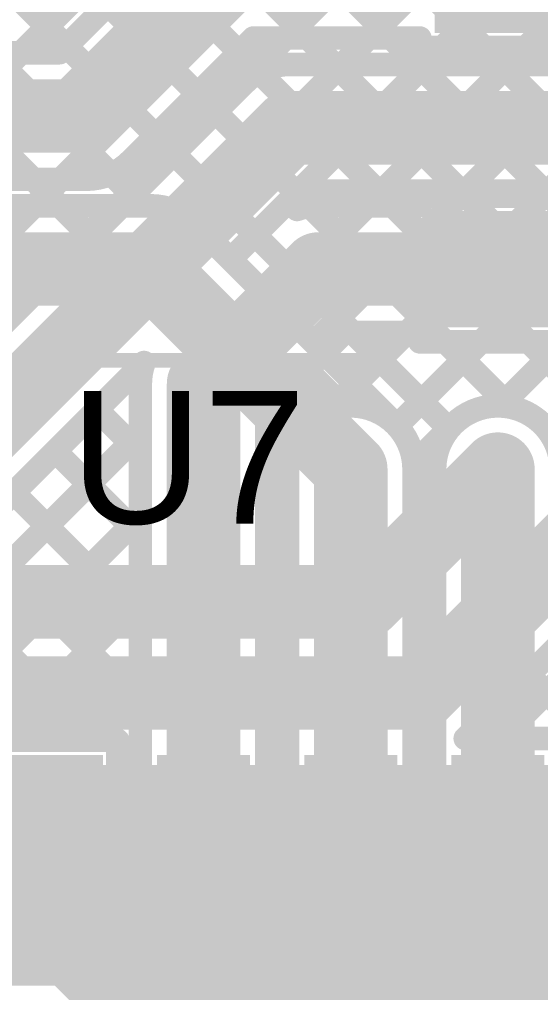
# Model space of a CAD drawing. Header units: millimetres. Extents: x -0.08 to 7.12, y -0.08 to 3.98.
# Drawn here: x 2.3774 to 2.5545, y 1.7122 to 2.0428 of the extents above; entities that cross this region are included whole.
import ezdxf

# ---------------------------------------------------------------- set-up
doc = ezdxf.new("R2010")
doc.units = ezdxf.units.MM
doc.header["$MEASUREMENT"] = 0
for name, color, linetype in [('BottomLayer', 5, 'Continuous'), ('TopLayer', 1, 'Continuous'), ('TopOverlay', 2, 'Continuous'), ('TopPaste', 8, 'Continuous'), ('TopSolder', 216, 'Continuous'), ('ViaHoleLayer', 16, 'Continuous')]:
    doc.layers.add(name, color=color, linetype=linetype)
doc.styles.add('Arial', font='', dxfattribs={"height": 0.2})
doc.styles.get('Arial').set_extended_font_data('Arial')

# ---------------------------------------------------------------- blocks, each defined once
blk = doc.blocks.new('SOP_16_150____26')
at = {"layer": 'TopLayer'}
for points in [[(-0.13484, 0.18681), (-0.09154, 0.18681), (-0.09154, 0.16319), (-0.13484, 0.16319)], [(0.09154, 0.18681), (0.13484, 0.18681), (0.13484, 0.16319), (0.09154, 0.16319)], [(-0.13484, 0.13681), (-0.09154, 0.13681), (-0.09154, 0.11319), (-0.13484, 0.11319)], [(0.09154, 0.13681), (0.13484, 0.13681), (0.13484, 0.11319), (0.09154, 0.11319)], [(-0.13484, 0.08681), (-0.09154, 0.08681), (-0.09154, 0.06319), (-0.13484, 0.06319)], [(0.09154, 0.08681), (0.13484, 0.08681), (0.13484, 0.06319), (0.09154, 0.06319)], [(-0.13484, 0.03681), (-0.09154, 0.03681), (-0.09154, 0.01319), (-0.13484, 0.01319)], [(0.09154, 0.03681), (0.13484, 0.03681), (0.13484, 0.01319), (0.09154, 0.01319)], [(-0.13484, -0.01319), (-0.09154, -0.01319), (-0.09154, -0.03681), (-0.13484, -0.03681)], [(0.09154, -0.01319), (0.13484, -0.01319), (0.13484, -0.03681), (0.09154, -0.03681)], [(-0.13484, -0.06319), (-0.09154, -0.06319), (-0.09154, -0.08681), (-0.13484, -0.08681)], [(0.09154, -0.06319), (0.13484, -0.06319), (0.13484, -0.08681), (0.09154, -0.08681)], [(-0.13484, -0.11319), (-0.09154, -0.11319), (-0.09154, -0.13681), (-0.13484, -0.13681)], [(0.09154, -0.11319), (0.13484, -0.11319), (0.13484, -0.13681), (0.09154, -0.13681)], [(-0.13484, -0.16319), (-0.09154, -0.16319), (-0.09154, -0.18681), (-0.13484, -0.18681)], [(0.09154, -0.16319), (0.13484, -0.16319), (0.13484, -0.18681), (0.09154, -0.18681)]]:
    blk.add_hatch(color=1, dxfattribs=at).paths.add_polyline_path(points)
at = {"layer": 'TopOverlay'}
blk.add_hatch(color=2, dxfattribs=at).paths.add_polyline_path([(-0.088, 0.16), (-0.077, 0.16), (-0.077, 0.186), (-0.088, 0.186)])
at = {"layer": 'TopPaste'}
for points in [[(-0.13484, 0.18681), (-0.09154, 0.18681), (-0.09154, 0.16319), (-0.13484, 0.16319)], [(0.09154, 0.18681), (0.13484, 0.18681), (0.13484, 0.16319), (0.09154, 0.16319)], [(-0.13484, 0.13681), (-0.09154, 0.13681), (-0.09154, 0.11319), (-0.13484, 0.11319)], [(0.09154, 0.13681), (0.13484, 0.13681), (0.13484, 0.11319), (0.09154, 0.11319)], [(-0.13484, 0.08681), (-0.09154, 0.08681), (-0.09154, 0.06319), (-0.13484, 0.06319)], [(0.09154, 0.08681), (0.13484, 0.08681), (0.13484, 0.06319), (0.09154, 0.06319)], [(-0.13484, 0.03681), (-0.09154, 0.03681), (-0.09154, 0.01319), (-0.13484, 0.01319)], [(0.09154, 0.03681), (0.13484, 0.03681), (0.13484, 0.01319), (0.09154, 0.01319)], [(-0.13484, -0.01319), (-0.09154, -0.01319), (-0.09154, -0.03681), (-0.13484, -0.03681)], [(0.09154, -0.01319), (0.13484, -0.01319), (0.13484, -0.03681), (0.09154, -0.03681)], [(-0.13484, -0.06319), (-0.09154, -0.06319), (-0.09154, -0.08681), (-0.13484, -0.08681)], [(0.09154, -0.06319), (0.13484, -0.06319), (0.13484, -0.08681), (0.09154, -0.08681)], [(-0.13484, -0.11319), (-0.09154, -0.11319), (-0.09154, -0.13681), (-0.13484, -0.13681)], [(0.09154, -0.11319), (0.13484, -0.11319), (0.13484, -0.13681), (0.09154, -0.13681)], [(-0.13484, -0.16319), (-0.09154, -0.16319), (-0.09154, -0.18681), (-0.13484, -0.18681)], [(0.09154, -0.16319), (0.13484, -0.16319), (0.13484, -0.18681), (0.09154, -0.18681)]]:
    blk.add_hatch(color=8, dxfattribs=at).paths.add_polyline_path(points)
at = {"layer": 'TopSolder'}
for points in [[(-0.13884, 0.19081), (-0.08754, 0.19081), (-0.08754, 0.15919), (-0.13884, 0.15919)], [(0.08754, 0.19081), (0.13884, 0.19081), (0.13884, 0.15919), (0.08754, 0.15919)], [(-0.13884, 0.14081), (-0.08754, 0.14081), (-0.08754, 0.10919), (-0.13884, 0.10919)], [(0.08754, 0.14081), (0.13884, 0.14081), (0.13884, 0.10919), (0.08754, 0.10919)], [(-0.13884, 0.09081), (-0.08754, 0.09081), (-0.08754, 0.05919), (-0.13884, 0.05919)], [(0.08754, 0.09081), (0.13884, 0.09081), (0.13884, 0.05919), (0.08754, 0.05919)], [(-0.13884, 0.04081), (-0.08754, 0.04081), (-0.08754, 0.00919), (-0.13884, 0.00919)], [(0.08754, 0.04081), (0.13884, 0.04081), (0.13884, 0.00919), (0.08754, 0.00919)], [(-0.13884, -0.00919), (-0.08754, -0.00919), (-0.08754, -0.04081), (-0.13884, -0.04081)], [(0.08754, -0.00919), (0.13884, -0.00919), (0.13884, -0.04081), (0.08754, -0.04081)], [(-0.13884, -0.05919), (-0.08754, -0.05919), (-0.08754, -0.09081), (-0.13884, -0.09081)], [(0.08754, -0.05919), (0.13884, -0.05919), (0.13884, -0.09081), (0.08754, -0.09081)], [(-0.13884, -0.10919), (-0.08754, -0.10919), (-0.08754, -0.14081), (-0.13884, -0.14081)], [(0.08754, -0.10919), (0.13884, -0.10919), (0.13884, -0.14081), (0.08754, -0.14081)], [(-0.13884, -0.15919), (-0.08754, -0.15919), (-0.08754, -0.19081), (-0.13884, -0.19081)], [(0.08754, -0.15919), (0.13884, -0.15919), (0.13884, -0.19081), (0.08754, -0.19081)]]:
    blk.add_hatch(color=216, dxfattribs=at).paths.add_polyline_path(points)
at = {"layer": 'TopOverlay', "const_width": 0.005}
for points in [[(-0.075, 0.192), (-0.075, 0.198)], [(0.075, 0.198), (-0.075, 0.198)], [(0.075, 0.192), (0.075, 0.198)], [(-0.146, 0.171), (-0.146, 0.181)], [(-0.141, 0.176), (-0.146, 0.181)], [(-0.146, 0.171), (-0.141, 0.176)], [(-0.075, -0.198), (-0.075, -0.192)], [(0.075, -0.198), (0.075, -0.192)], [(0.075, -0.198), (-0.075, -0.198)]]:
    blk.add_lwpolyline(points, dxfattribs=at)
at = {"layer": 'TopOverlay', "const_width": 0.0025}
for points in [[(-0.07625, 0.198, 1), (-0.07375, 0.198, 1)], [(-0.07625, 0.198, 1), (-0.07375, 0.198, 1)], [(0.07375, 0.198, 1), (0.07625, 0.198, 1)], [(0.07375, 0.198, 1), (0.07625, 0.198, 1)], [(-0.07625, 0.192, 1), (-0.07375, 0.192, 1)], [(0.07375, 0.192, 1), (0.07625, 0.192, 1)], [(-0.14725, 0.181, 1), (-0.14475, 0.181, 1)], [(-0.14725, 0.181, 1), (-0.14475, 0.181, 1)], [(-0.14225, 0.176, 1), (-0.13975, 0.176, 1)], [(-0.14225, 0.176, 1), (-0.13975, 0.176, 1)], [(-0.14725, 0.171, 1), (-0.14475, 0.171, 1)], [(-0.14725, 0.171, 1), (-0.14475, 0.171, 1)], [(-0.07625, -0.192, 1), (-0.07375, -0.192, 1)], [(0.07375, -0.192, 1), (0.07625, -0.192, 1)], [(-0.07625, -0.198, 1), (-0.07375, -0.198, 1)], [(-0.07625, -0.198, 1), (-0.07375, -0.198, 1)], [(0.07375, -0.198, 1), (0.07625, -0.198, 1)], [(0.07375, -0.198, 1), (0.07625, -0.198, 1)]]:
    blk.add_lwpolyline(points, format="xyb", close=True, dxfattribs=at)
blk = doc.blocks.new('SOP_4_2_54_33')
at = {"layer": 'TopLayer'}
for points in [[(-0.15157, 0.06575), (-0.09449, 0.06575), (-0.09449, 0.03425), (-0.15157, 0.03425)], [(0.09449, 0.06575), (0.15157, 0.06575), (0.15157, 0.03425), (0.09449, 0.03425)], [(-0.15157, -0.03425), (-0.09449, -0.03425), (-0.09449, -0.06575), (-0.15157, -0.06575)], [(0.09449, -0.03425), (0.15157, -0.03425), (0.15157, -0.06575), (0.09449, -0.06575)]]:
    blk.add_hatch(color=1, dxfattribs=at).paths.add_polyline_path(points)
at = {"layer": 'TopPaste'}
for points in [[(-0.15157, 0.06575), (-0.09449, 0.06575), (-0.09449, 0.03425), (-0.15157, 0.03425)], [(0.09449, 0.06575), (0.15157, 0.06575), (0.15157, 0.03425), (0.09449, 0.03425)], [(-0.15157, -0.03425), (-0.09449, -0.03425), (-0.09449, -0.06575), (-0.15157, -0.06575)], [(0.09449, -0.03425), (0.15157, -0.03425), (0.15157, -0.06575), (0.09449, -0.06575)]]:
    blk.add_hatch(color=8, dxfattribs=at).paths.add_polyline_path(points)
at = {"layer": 'TopSolder'}
for points in [[(-0.15557, 0.06975), (-0.09049, 0.06975), (-0.09049, 0.03025), (-0.15557, 0.03025)], [(0.09049, 0.06975), (0.15557, 0.06975), (0.15557, 0.03025), (0.09049, 0.03025)], [(-0.15557, -0.03025), (-0.09049, -0.03025), (-0.09049, -0.06975), (-0.15557, -0.06975)], [(0.09049, -0.03025), (0.15557, -0.03025), (0.15557, -0.06975), (0.09049, -0.06975)]]:
    blk.add_hatch(color=216, dxfattribs=at).paths.add_polyline_path(points)
at = {"layer": 'TopOverlay', "const_width": 0.005}
for points in [[(-0.052, 0.081), (0.066, 0.081)], [(-0.163, 0.048), (-0.163, 0.058)], [(-0.163, 0.058), (-0.158, 0.053)], [(-0.163, 0.048), (-0.158, 0.053)], [(-0.052, -0.081), (0.066, -0.081)]]:
    blk.add_lwpolyline(points, dxfattribs=at)
at = {"layer": 'TopOverlay', "const_width": 0.0025}
for points in [[(-0.05325, 0.081, 1), (-0.05075, 0.081, 1)], [(0.06475, 0.081, 1), (0.06725, 0.081, 1)], [(-0.16425, 0.058, 1), (-0.16175, 0.058, 1)], [(-0.16425, 0.058, 1), (-0.16175, 0.058, 1)], [(-0.15925, 0.053, 1), (-0.15675, 0.053, 1)], [(-0.15925, 0.053, 1), (-0.15675, 0.053, 1)], [(-0.16425, 0.048, 1), (-0.16175, 0.048, 1)], [(-0.16425, 0.048, 1), (-0.16175, 0.048, 1)], [(-0.05325, -0.081, 1), (-0.05075, -0.081, 1)], [(0.06475, -0.081, 1), (0.06725, -0.081, 1)]]:
    blk.add_lwpolyline(points, format="xyb", close=True, dxfattribs=at)

msp = doc.modelspace()

# ---------------------------------------------------------------- hatches: boundary and pattern name
at = {"layer": 'BottomLayer'}
h = msp.add_hatch(color=5, dxfattribs=at)
edge = h.paths.add_edge_path()
edge.add_arc((2.49, 1.89), 0.01181, 0, 360)
h = msp.add_hatch(color=5, dxfattribs=at)
edge = h.paths.add_edge_path()
edge.add_arc((2.54, 1.89), 0.01181, 0, 360)
at = {"layer": 'TopLayer'}
h = msp.add_hatch(color=1, dxfattribs=at)
edge = h.paths.add_edge_path()
edge.add_arc((2.49, 1.89), 0.01181, 0, 360)
h = msp.add_hatch(color=1, dxfattribs=at)
edge = h.paths.add_edge_path()
edge.add_arc((2.54, 1.89), 0.01181, 0, 360)
at = {"layer": 'ViaHoleLayer'}
h = msp.add_hatch(color=16, dxfattribs=at)
edge = h.paths.add_edge_path()
edge.add_arc((2.49, 1.89), 0.00591, 0, 360)
h = msp.add_hatch(color=16, dxfattribs=at)
edge = h.paths.add_edge_path()
edge.add_arc((2.54, 1.89), 0.00591, 0, 360)

# ---------------------------------------------------------------- linework, layer by layer
at = {"layer": 'BottomLayer'}
for points, const_width in [([(2.32594, 1.9795), (2.71476, 2.36832)], 0.008), ([(2.35422, 1.9795), (2.74304, 2.36832)], 0.008), ([(2.38251, 1.9795), (2.77133, 2.36832)], 0.008), ([(2.41079, 1.9795), (2.79961, 2.36832)], 0.008), ([(2.43483, 1.97525), (2.82789, 2.36832)], 0.008), ([(2.44913, 1.96127), (2.85618, 2.36832)], 0.008), ([(2.46327, 1.94713), (2.88446, 2.36832)], 0.008), ([(2.47742, 1.93299), (2.91275, 2.36832)], 0.008), ([(2.49156, 1.91885), (2.94103, 2.36832)], 0.008), ([(2.50569, 1.9047), (2.96932, 2.36832)], 0.008), ([(2.54077, 1.91149), (2.9976, 2.36832)], 0.008), ([(2.54092, 1.7985), (3.11074, 2.36832)], 0.008), ([(2.42911, 2.16771), (3.16182, 1.435)], 0.008), ([(2.20724, 2.16331), (2.39105, 1.9795)], 0.008), ([(2.23552, 2.16331), (2.41933, 1.9795)], 0.008), ([(2.26381, 2.16331), (2.52336, 1.90376)], 0.008), ([(2.29209, 2.16331), (2.54434, 1.91106)], 0.008), ([(2.32037, 2.16331), (2.57675, 1.90693)], 0.008), ([(2.34866, 2.16331), (3.07697, 1.435)], 0.008), ([(2.37694, 2.16331), (3.10525, 1.435)], 0.008), ([(2.40523, 2.16331), (3.13354, 1.435)], 0.008), ([(1.97878, 1.9795), (2.422, 1.9795)], 0.008), ([(2.4372, 1.9732), (2.5052, 1.9052)], 0.008), ([(1.97878, 1.958), (2.422, 1.958)], 0.025), ([(2.422, 1.958), (2.49, 1.89)], 0.025), ([(2.51142, 1.89183), (2.5248, 1.9052)], 0.008), ([(2.49494, 1.84494), (2.54, 1.89)], 0.025), ([(2.51394, 1.81394), (2.59, 1.89)], 0.025), ([(2.52914, 1.79873), (2.6052, 1.8748)], 0.008), ([(1.55406, 1.84494), (2.49494, 1.84494)], 0.025), ([(1.50906, 1.81394), (2.51394, 1.81394)], 0.025), ([(2.55048, 1.82007), (2.57205, 1.7985)], 0.008), ([(2.53633, 1.80593), (2.54376, 1.7985)], 0.008), ([(2.5289, 1.7985), (2.6293, 1.7985)], 0.008), ([(1.905, 1.752), (2.6293, 1.752)], 0.075)]:
    msp.add_lwpolyline(points, dxfattribs=dict(at, const_width=const_width))
for points, const_width in [([(2.38051, 1.9795, 1), (2.38451, 1.9795, 1)], 0.004), ([(2.38905, 1.9795, 1), (2.39305, 1.9795, 1)], 0.004), ([(2.40879, 1.9795, 1), (2.41279, 1.9795, 1)], 0.004), ([(2.41733, 1.9795, 1), (2.42133, 1.9795, 1)], 0.004), ([(2.42, 1.9795, 1), (2.424, 1.9795, 1)], 0.004), ([(2.42, 1.9795, 1), (2.424, 1.9795, 1)], 0.004), ([(2.42, 1.9795, 1), (2.424, 1.9795, 1)], 0.004), ([(2.43283, 1.97525, 1), (2.43683, 1.97525, 1)], 0.004), ([(2.4352, 1.9732, 1), (2.4392, 1.9732, 1)], 0.004), ([(2.4352, 1.9732, 1), (2.4392, 1.9732, 1)], 0.004), ([(2.4352, 1.9732, 1), (2.4392, 1.9732, 1)], 0.004), ([(2.41575, 1.958, 1), (2.42825, 1.958, 1)], 0.0125), ([(2.41575, 1.958, 1), (2.42825, 1.958, 1)], 0.0125), ([(2.44713, 1.96127, 1), (2.45113, 1.96127, 1)], 0.004), ([(2.46127, 1.94713, 1), (2.46527, 1.94713, 1)], 0.004), ([(2.47542, 1.93299, 1), (2.47942, 1.93299, 1)], 0.004), ([(2.48956, 1.91885, 1), (2.49356, 1.91885, 1)], 0.004), ([(2.53877, 1.91149, 1), (2.54277, 1.91149, 1)], 0.004), ([(2.54234, 1.91106, 1), (2.54634, 1.91106, 1)], 0.004), ([(2.5032, 1.9052, 1), (2.5072, 1.9052, 1)], 0.004), ([(2.5032, 1.9052, 1), (2.5072, 1.9052, 1)], 0.004), ([(2.50369, 1.9047, 1), (2.50769, 1.9047, 1)], 0.004), ([(2.5228, 1.9052, 1), (2.5268, 1.9052, 1)], 0.004), ([(2.5228, 1.9052, 1), (2.5268, 1.9052, 1)], 0.004), ([(2.52136, 1.90376, 1), (2.52536, 1.90376, 1)], 0.004), ([(2.48375, 1.89, 1), (2.49625, 1.89, 1)], 0.0125), ([(2.53375, 1.89, 1), (2.54625, 1.89, 1)], 0.0125), ([(2.50942, 1.89183, 1), (2.51342, 1.89183, 1)], 0.004), ([(2.50942, 1.89183, 1), (2.51342, 1.89183, 1)], 0.004), ([(2.48869, 1.84494, 1), (2.50119, 1.84494, 1)], 0.0125), ([(2.48869, 1.84494, 1), (2.50119, 1.84494, 1)], 0.0125), ([(2.50769, 1.81394, 1), (2.52019, 1.81394, 1)], 0.0125), ([(2.50769, 1.81394, 1), (2.52019, 1.81394, 1)], 0.0125), ([(2.54848, 1.82007, 1), (2.55248, 1.82007, 1)], 0.004), ([(2.53433, 1.80593, 1), (2.53833, 1.80593, 1)], 0.004), ([(2.5269, 1.7985, 1), (2.5309, 1.7985, 1)], 0.004), ([(2.52714, 1.79873, 1), (2.53114, 1.79873, 1)], 0.004), ([(2.53892, 1.7985, 1), (2.54292, 1.7985, 1)], 0.004), ([(2.54176, 1.7985, 1), (2.54576, 1.7985, 1)], 0.004)]:
    msp.add_lwpolyline(points, format="xyb", close=True, dxfattribs=dict(at, const_width=const_width))
at = {"layer": 'BottomLayer', "const_width": 0.008}
for points in [[(2.422, 1.9795, -0.198912), (2.4372, 1.9732)], [(2.422, 1.9795, -0.198912), (2.4372, 1.9732)], [(2.5248, 1.9052, -0.637827), (2.56142, 1.89183)], [(2.5052, 1.9052, -0.176882), (2.51142, 1.89183)]]:
    msp.add_lwpolyline(points, format="xyb", dxfattribs=at)
at = {"layer": 'TopLayer'}
for points, const_width in [([(2.37794, 2.0315), (2.82644, 2.48)], 0.008), ([(2.39109, 2.0315), (2.4328, 2.0732)], 0.008), ([(2.4, 2.01), (2.448, 2.058)], 0.025), ([(2.37644, 2.05068), (2.39336, 2.03376)], 0.008), ([(2.33679, 1.9055), (2.46779, 2.0365)], 0.008), ([(2.4152, 1.9948), (2.45691, 2.0365)], 0.008), ([(2.45691, 2.0365), (2.51348, 2.0365)], 0.008), ([(2.47547, 2.0365), (2.48447, 2.0275)], 0.008), ([(2.48708, 2.0275), (2.49608, 2.0365)], 0.008), ([(2.50375, 2.0365), (2.51275, 2.0275)], 0.008), ([(2.51348, 2.03325), (2.51348, 2.0365)], 0.008), ([(2.51348, 2.03325), (2.58856, 2.03325)], 0.008), ([(2.51536, 2.0275), (2.52111, 2.03325)], 0.008), ([(2.53529, 2.03325), (2.54104, 2.0275)], 0.008), ([(2.54364, 2.0275), (2.5494, 2.03325)], 0.008), ([(2.13747, 2.0315), (2.39109, 2.0315)], 0.008), ([(2.45205, 2.03164), (2.45881, 2.02487)], 0.008), ([(2.46911, 2.0275), (2.66811, 2.0275)], 0.008), ([(2.33821, 1.9055), (2.45391, 2.0212)], 0.008), ([(2.12857, 2.01), (2.4, 2.01)], 0.025), ([(2.4379, 2.0175), (2.44405, 2.01135)], 0.008), ([(2.34711, 1.884), (2.46911, 2.006)], 0.025), ([(2.46911, 2.006), (2.66811, 2.006)], 0.025), ([(2.42376, 2.00336), (2.42991, 1.99721)], 0.008), ([(2.40856, 1.99028), (2.41577, 1.98306)], 0.008), ([(2.12857, 1.9885), (2.4, 1.9885)], 0.008), ([(2.3425, 1.93949), (2.39151, 1.9885)], 0.008), ([(2.35376, 1.9885), (2.38748, 1.95478)], 0.008), ([(2.38205, 1.9885), (2.40163, 1.96892)], 0.008), ([(2.47176, 1.97824), (2.47802, 1.9845)], 0.008), ([(2.47802, 1.9845), (2.65921, 1.9845)], 0.008), ([(2.49564, 1.9795), (2.50064, 1.9845)], 0.008), ([(2.49918, 1.9845), (2.50418, 1.9795)], 0.008), ([(2.51348, 1.98275), (2.58856, 1.98275)], 0.008), ([(2.51348, 1.9795), (2.51348, 1.98275)], 0.008), ([(2.479, 1.9795), (2.51348, 1.9795)], 0.008), ([(2.44, 1.919), (2.479, 1.958)], 0.025), ([(2.479, 1.958), (2.55102, 1.958)], 0.025), ([(2.4615, 1.91009), (2.48791, 1.9365)], 0.008), ([(2.48306, 1.91035), (2.50921, 1.9365)], 0.008), ([(2.48791, 1.9365), (2.51348, 1.9365)], 0.008), ([(2.49062, 1.9365), (2.52342, 1.90369)], 0.008), ([(2.51348, 1.93325), (2.51348, 1.9365)], 0.008), ([(2.50569, 1.9047), (2.53425, 1.93325)], 0.008), ([(2.51348, 1.93325), (2.58856, 1.93325)], 0.008), ([(2.52215, 1.93325), (2.54434, 1.91106)], 0.008), ([(2.54077, 1.91149), (2.56253, 1.93325)], 0.008), ([(2.55043, 1.93325), (2.57675, 1.90693)], 0.008), ([(2.44, 1.76719), (2.44, 1.919)], 0.025), ([(2.36231, 1.8688), (2.41976, 1.92624)], 0.008), ([(2.47512, 1.92371), (2.48748, 1.91135)], 0.008), ([(2.4185, 1.76719), (2.4185, 1.919)], 0.008), ([(2.40375, 1.91023), (2.4185, 1.89548)], 0.008), ([(2.4615, 1.76719), (2.4615, 1.91009)], 0.008), ([(2.4615, 1.90905), (2.47082, 1.89972)], 0.008), ([(2.31081, 1.79467), (2.4185, 1.90236)], 0.008), ([(2.49, 1.76719), (2.49, 1.89)], 0.025), ([(2.54, 1.76719), (2.54, 1.89)], 0.025), ([(2.38961, 1.89609), (2.4185, 1.86719)], 0.008), ([(2.4615, 1.88879), (2.46965, 1.89694)], 0.008), ([(2.4685, 1.76719), (2.4685, 1.89)], 0.008), ([(2.5115, 1.76719), (2.5115, 1.89)], 0.008), ([(2.5115, 1.88222), (2.5185, 1.88922)], 0.008), ([(2.5185, 1.76719), (2.5185, 1.89)], 0.008), ([(2.5115, 1.88733), (2.5185, 1.88033)], 0.008), ([(2.37546, 1.88195), (2.4185, 1.83891)], 0.008), ([(2.4615, 1.88076), (2.4685, 1.87376)], 0.008), ([(2.34227, 1.79784), (2.4185, 1.87407)], 0.008), ([(2.36129, 1.86784), (2.4185, 1.81063)], 0.008), ([(2.4615, 1.8605), (2.4685, 1.8675)], 0.008), ([(2.31006, 1.8625), (2.37471, 1.79784)], 0.008), ([(2.33834, 1.8625), (2.403, 1.79784)], 0.008), ([(2.5115, 1.85393), (2.5185, 1.86093)], 0.008), ([(2.5115, 1.85905), (2.5185, 1.85205)], 0.008), ([(2.4615, 1.85248), (2.4685, 1.84548)], 0.008), ([(2.37056, 1.79784), (2.4185, 1.84579)], 0.008), ([(2.4615, 1.83222), (2.4685, 1.83922)], 0.008), ([(2.5115, 1.82565), (2.5185, 1.83265)], 0.008), ([(2.5115, 1.83076), (2.5185, 1.82376)], 0.008), ([(2.4615, 1.82419), (2.4685, 1.81719)], 0.008), ([(2.39884, 1.79784), (2.4185, 1.8175)], 0.008), ([(2.4615, 1.80393), (2.4685, 1.81093)], 0.008), ([(2.5115, 1.79737), (2.5185, 1.80437)], 0.008), ([(2.5115, 1.80248), (2.5185, 1.79548)], 0.008), ([(2.36919, 1.79784), (2.41081, 1.79784)], 0.008), ([(2.41081, 1.77259), (2.41081, 1.79784)], 0.008), ([(2.4615, 1.79591), (2.4685, 1.78891)], 0.008), ([(2.41081, 1.79003), (2.4185, 1.78234)], 0.008), ([(2.41081, 1.78153), (2.4185, 1.78922)], 0.008), ([(2.4615, 1.77565), (2.4685, 1.78265)], 0.008), ([(2.39, 1.73164), (2.39, 1.76719)], 0.025), ([(2.5115, 1.76908), (2.5185, 1.77608)], 0.008), ([(2.5115, 1.77419), (2.5185, 1.76719)], 0.008), ([(2.4115, 1.74055), (2.4115, 1.76719)], 0.008), ([(2.4615, 1.76763), (2.46919, 1.75994)], 0.008), ([(2.41919, 1.7385), (2.41919, 1.76179)], 0.008), ([(2.46081, 1.7385), (2.46081, 1.76179)], 0.008), ([(2.46919, 1.7385), (2.46919, 1.76179)], 0.008), ([(2.51081, 1.7385), (2.51081, 1.76179)], 0.008), ([(2.51919, 1.7385), (2.51919, 1.76179)], 0.008), ([(2.4115, 1.75393), (2.41919, 1.76162)], 0.008), ([(2.4115, 1.76106), (2.41919, 1.75337)], 0.008), ([(2.46081, 1.74668), (2.46919, 1.75505)], 0.008), ([(2.51081, 1.74011), (2.51919, 1.74849)], 0.008), ([(2.51081, 1.7466), (2.51891, 1.7385)], 0.008), ([(2.39, 1.73164), (2.40464, 1.717)], 0.025), ([(2.41355, 1.7385), (2.41919, 1.7385)], 0.008), ([(2.46081, 1.7385), (2.46919, 1.7385)], 0.008), ([(2.51081, 1.7385), (2.51919, 1.7385)], 0.008), ([(2.34, 1.725), (2.379, 1.686)], 0.025), ([(2.40464, 1.717), (2.877, 1.717)], 0.025)]:
    msp.add_lwpolyline(points, dxfattribs=dict(at, const_width=const_width))
for points, const_width in [([(2.45491, 2.0365, 1), (2.45891, 2.0365, 1)], 0.004), ([(2.45491, 2.0365, 1), (2.45891, 2.0365, 1)], 0.004), ([(2.46579, 2.0365, 1), (2.46979, 2.0365, 1)], 0.004), ([(2.47347, 2.0365, 1), (2.47747, 2.0365, 1)], 0.004), ([(2.49408, 2.0365, 1), (2.49808, 2.0365, 1)], 0.004), ([(2.50175, 2.0365, 1), (2.50575, 2.0365, 1)], 0.004), ([(2.51148, 2.0365, 1), (2.51548, 2.0365, 1)], 0.004), ([(2.51148, 2.0365, 1), (2.51548, 2.0365, 1)], 0.004), ([(2.39136, 2.03376, 1), (2.39536, 2.03376, 1)], 0.004), ([(2.51148, 2.03325, 1), (2.51548, 2.03325, 1)], 0.004), ([(2.51148, 2.03325, 1), (2.51548, 2.03325, 1)], 0.004), ([(2.51911, 2.03325, 1), (2.52311, 2.03325, 1)], 0.004), ([(2.53329, 2.03325, 1), (2.53729, 2.03325, 1)], 0.004), ([(2.5474, 2.03325, 1), (2.5514, 2.03325, 1)], 0.004), ([(2.37594, 2.0315, 1), (2.37994, 2.0315, 1)], 0.004), ([(2.38909, 2.0315, 1), (2.39309, 2.0315, 1)], 0.004), ([(2.38909, 2.0315, 1), (2.39309, 2.0315, 1)], 0.004), ([(2.45005, 2.03164, 1), (2.45405, 2.03164, 1)], 0.004), ([(2.46711, 2.0275, 1), (2.47111, 2.0275, 1)], 0.004), ([(2.46711, 2.0275, 1), (2.47111, 2.0275, 1)], 0.004), ([(2.46711, 2.0275, 1), (2.47111, 2.0275, 1)], 0.004), ([(2.48247, 2.0275, 1), (2.48647, 2.0275, 1)], 0.004), ([(2.48508, 2.0275, 1), (2.48908, 2.0275, 1)], 0.004), ([(2.51075, 2.0275, 1), (2.51475, 2.0275, 1)], 0.004), ([(2.51336, 2.0275, 1), (2.51736, 2.0275, 1)], 0.004), ([(2.53904, 2.0275, 1), (2.54304, 2.0275, 1)], 0.004), ([(2.54164, 2.0275, 1), (2.54564, 2.0275, 1)], 0.004), ([(2.45681, 2.02487, 1), (2.46081, 2.02487, 1)], 0.004), ([(2.45191, 2.0212, 1), (2.45591, 2.0212, 1)], 0.004), ([(2.45191, 2.0212, 1), (2.45591, 2.0212, 1)], 0.004), ([(2.45191, 2.0212, 1), (2.45591, 2.0212, 1)], 0.004), ([(2.39375, 2.01, 1), (2.40625, 2.01, 1)], 0.0125), ([(2.39375, 2.01, 1), (2.40625, 2.01, 1)], 0.0125), ([(2.4359, 2.0175, 1), (2.4399, 2.0175, 1)], 0.004), ([(2.46286, 2.006, 1), (2.47536, 2.006, 1)], 0.0125), ([(2.46286, 2.006, 1), (2.47536, 2.006, 1)], 0.0125), ([(2.44205, 2.01135, 1), (2.44605, 2.01135, 1)], 0.004), ([(2.42176, 2.00336, 1), (2.42576, 2.00336, 1)], 0.004), ([(2.42791, 1.99721, 1), (2.43191, 1.99721, 1)], 0.004), ([(2.4132, 1.9948, 1), (2.4172, 1.9948, 1)], 0.004), ([(2.4132, 1.9948, 1), (2.4172, 1.9948, 1)], 0.004), ([(2.4132, 1.9948, 1), (2.4172, 1.9948, 1)], 0.004), ([(2.40656, 1.99028, 1), (2.41056, 1.99028, 1)], 0.004), ([(2.38005, 1.9885, 1), (2.38405, 1.9885, 1)], 0.004), ([(2.38951, 1.9885, 1), (2.39351, 1.9885, 1)], 0.004), ([(2.398, 1.9885, 1), (2.402, 1.9885, 1)], 0.004), ([(2.398, 1.9885, 1), (2.402, 1.9885, 1)], 0.004), ([(2.398, 1.9885, 1), (2.402, 1.9885, 1)], 0.004), ([(2.47602, 1.9845, 1), (2.48002, 1.9845, 1)], 0.004), ([(2.47602, 1.9845, 1), (2.48002, 1.9845, 1)], 0.004), ([(2.49718, 1.9845, 1), (2.50118, 1.9845, 1)], 0.004), ([(2.49864, 1.9845, 1), (2.50264, 1.9845, 1)], 0.004), ([(2.41377, 1.98306, 1), (2.41777, 1.98306, 1)], 0.004), ([(2.51148, 1.98275, 1), (2.51548, 1.98275, 1)], 0.004), ([(2.51148, 1.98275, 1), (2.51548, 1.98275, 1)], 0.004), ([(2.46976, 1.97824, 1), (2.47376, 1.97824, 1)], 0.004), ([(2.46976, 1.97824, 1), (2.47376, 1.97824, 1)], 0.004), ([(2.46976, 1.97824, 1), (2.47376, 1.97824, 1)], 0.004), ([(2.477, 1.9795, 1), (2.481, 1.9795, 1)], 0.004), ([(2.477, 1.9795, 1), (2.481, 1.9795, 1)], 0.004), ([(2.477, 1.9795, 1), (2.481, 1.9795, 1)], 0.004), ([(2.49364, 1.9795, 1), (2.49764, 1.9795, 1)], 0.004), ([(2.50218, 1.9795, 1), (2.50618, 1.9795, 1)], 0.004), ([(2.51148, 1.9795, 1), (2.51548, 1.9795, 1)], 0.004), ([(2.51148, 1.9795, 1), (2.51548, 1.9795, 1)], 0.004), ([(2.39963, 1.96892, 1), (2.40363, 1.96892, 1)], 0.004), ([(2.47275, 1.958, 1), (2.48525, 1.958, 1)], 0.0125), ([(2.47275, 1.958, 1), (2.48525, 1.958, 1)], 0.0125), ([(2.54477, 1.958, 1), (2.55727, 1.958, 1)], 0.0125), ([(2.38548, 1.95478, 1), (2.38948, 1.95478, 1)], 0.004), ([(2.48591, 1.9365, 1), (2.48991, 1.9365, 1)], 0.004), ([(2.48591, 1.9365, 1), (2.48991, 1.9365, 1)], 0.004), ([(2.48862, 1.9365, 1), (2.49262, 1.9365, 1)], 0.004), ([(2.50721, 1.9365, 1), (2.51121, 1.9365, 1)], 0.004), ([(2.51148, 1.9365, 1), (2.51548, 1.9365, 1)], 0.004), ([(2.51148, 1.9365, 1), (2.51548, 1.9365, 1)], 0.004), ([(2.51148, 1.93325, 1), (2.51548, 1.93325, 1)], 0.004), ([(2.51148, 1.93325, 1), (2.51548, 1.93325, 1)], 0.004), ([(2.52015, 1.93325, 1), (2.52415, 1.93325, 1)], 0.004), ([(2.53225, 1.93325, 1), (2.53625, 1.93325, 1)], 0.004), ([(2.54843, 1.93325, 1), (2.55243, 1.93325, 1)], 0.004), ([(2.43375, 1.919, 1), (2.44625, 1.919, 1)], 0.0125), ([(2.43375, 1.919, 1), (2.44625, 1.919, 1)], 0.0125), ([(2.41776, 1.92624, 1), (2.42176, 1.92624, 1)], 0.004), ([(2.41776, 1.92624, 1), (2.42176, 1.92624, 1)], 0.004), ([(2.41776, 1.92624, 1), (2.42176, 1.92624, 1)], 0.004), ([(2.47312, 1.92371, 1), (2.47712, 1.92371, 1)], 0.004), ([(2.4165, 1.919, 1), (2.4205, 1.919, 1)], 0.004), ([(2.4165, 1.919, 1), (2.4205, 1.919, 1)], 0.004), ([(2.4165, 1.919, 1), (2.4205, 1.919, 1)], 0.004), ([(2.48548, 1.91135, 1), (2.48948, 1.91135, 1)], 0.004), ([(2.53877, 1.91149, 1), (2.54277, 1.91149, 1)], 0.004), ([(2.54234, 1.91106, 1), (2.54634, 1.91106, 1)], 0.004), ([(2.40175, 1.91023, 1), (2.40575, 1.91023, 1)], 0.004), ([(2.4595, 1.91009, 1), (2.4635, 1.91009, 1)], 0.004), ([(2.4595, 1.91009, 1), (2.4635, 1.91009, 1)], 0.004), ([(2.4595, 1.90905, 1), (2.4635, 1.90905, 1)], 0.004), ([(2.48106, 1.91035, 1), (2.48506, 1.91035, 1)], 0.004), ([(2.50369, 1.9047, 1), (2.50769, 1.9047, 1)], 0.004), ([(2.4165, 1.90236, 1), (2.4205, 1.90236, 1)], 0.004), ([(2.52142, 1.90369, 1), (2.52542, 1.90369, 1)], 0.004), ([(2.46882, 1.89972, 1), (2.47282, 1.89972, 1)], 0.004), ([(2.48375, 1.89, 1), (2.49625, 1.89, 1)], 0.0125), ([(2.53375, 1.89, 1), (2.54625, 1.89, 1)], 0.0125), ([(2.38761, 1.89609, 1), (2.39161, 1.89609, 1)], 0.004), ([(2.4165, 1.89548, 1), (2.4205, 1.89548, 1)], 0.004), ([(2.46765, 1.89694, 1), (2.47165, 1.89694, 1)], 0.004), ([(2.4595, 1.88879, 1), (2.4635, 1.88879, 1)], 0.004), ([(2.4665, 1.89, 1), (2.4705, 1.89, 1)], 0.004), ([(2.4665, 1.89, 1), (2.4705, 1.89, 1)], 0.004), ([(2.5095, 1.89, 1), (2.5135, 1.89, 1)], 0.004), ([(2.5095, 1.89, 1), (2.5135, 1.89, 1)], 0.004), ([(2.5165, 1.89, 1), (2.5205, 1.89, 1)], 0.004), ([(2.5165, 1.89, 1), (2.5205, 1.89, 1)], 0.004), ([(2.5165, 1.88922, 1), (2.5205, 1.88922, 1)], 0.004), ([(2.5095, 1.88733, 1), (2.5135, 1.88733, 1)], 0.004), ([(2.37346, 1.88195, 1), (2.37746, 1.88195, 1)], 0.004), ([(2.4595, 1.88076, 1), (2.4635, 1.88076, 1)], 0.004), ([(2.5095, 1.88222, 1), (2.5135, 1.88222, 1)], 0.004), ([(2.5165, 1.88033, 1), (2.5205, 1.88033, 1)], 0.004), ([(2.4165, 1.87407, 1), (2.4205, 1.87407, 1)], 0.004), ([(2.4665, 1.87376, 1), (2.4705, 1.87376, 1)], 0.004), ([(2.4165, 1.86719, 1), (2.4205, 1.86719, 1)], 0.004), ([(2.4665, 1.8675, 1), (2.4705, 1.8675, 1)], 0.004), ([(2.5165, 1.86093, 1), (2.5205, 1.86093, 1)], 0.004), ([(2.4595, 1.8605, 1), (2.4635, 1.8605, 1)], 0.004), ([(2.5095, 1.85905, 1), (2.5135, 1.85905, 1)], 0.004), ([(2.4595, 1.85248, 1), (2.4635, 1.85248, 1)], 0.004), ([(2.5095, 1.85393, 1), (2.5135, 1.85393, 1)], 0.004), ([(2.5165, 1.85205, 1), (2.5205, 1.85205, 1)], 0.004), ([(2.4165, 1.84579, 1), (2.4205, 1.84579, 1)], 0.004), ([(2.4665, 1.84548, 1), (2.4705, 1.84548, 1)], 0.004), ([(2.4165, 1.83891, 1), (2.4205, 1.83891, 1)], 0.004), ([(2.4665, 1.83922, 1), (2.4705, 1.83922, 1)], 0.004), ([(2.4595, 1.83222, 1), (2.4635, 1.83222, 1)], 0.004), ([(2.5165, 1.83265, 1), (2.5205, 1.83265, 1)], 0.004), ([(2.5095, 1.83076, 1), (2.5135, 1.83076, 1)], 0.004), ([(2.5095, 1.82565, 1), (2.5135, 1.82565, 1)], 0.004), ([(2.4595, 1.82419, 1), (2.4635, 1.82419, 1)], 0.004), ([(2.5165, 1.82376, 1), (2.5205, 1.82376, 1)], 0.004), ([(2.4165, 1.8175, 1), (2.4205, 1.8175, 1)], 0.004), ([(2.4665, 1.81719, 1), (2.4705, 1.81719, 1)], 0.004), ([(2.4165, 1.81063, 1), (2.4205, 1.81063, 1)], 0.004), ([(2.4665, 1.81093, 1), (2.4705, 1.81093, 1)], 0.004), ([(2.4595, 1.80393, 1), (2.4635, 1.80393, 1)], 0.004), ([(2.5095, 1.80248, 1), (2.5135, 1.80248, 1)], 0.004), ([(2.5165, 1.80437, 1), (2.5205, 1.80437, 1)], 0.004), ([(2.37271, 1.79784, 1), (2.37671, 1.79784, 1)], 0.004), ([(2.39684, 1.79784, 1), (2.40084, 1.79784, 1)], 0.004), ([(2.401, 1.79784, 1), (2.405, 1.79784, 1)], 0.004), ([(2.40881, 1.79784, 1), (2.41281, 1.79784, 1)], 0.004), ([(2.40881, 1.79784, 1), (2.41281, 1.79784, 1)], 0.004), ([(2.4595, 1.79591, 1), (2.4635, 1.79591, 1)], 0.004), ([(2.5095, 1.79737, 1), (2.5135, 1.79737, 1)], 0.004), ([(2.5165, 1.79548, 1), (2.5205, 1.79548, 1)], 0.004), ([(2.40881, 1.79003, 1), (2.41281, 1.79003, 1)], 0.004), ([(2.4165, 1.78922, 1), (2.4205, 1.78922, 1)], 0.004), ([(2.4665, 1.78891, 1), (2.4705, 1.78891, 1)], 0.004), ([(2.4165, 1.78234, 1), (2.4205, 1.78234, 1)], 0.004), ([(2.4665, 1.78265, 1), (2.4705, 1.78265, 1)], 0.004), ([(2.40881, 1.78153, 1), (2.41281, 1.78153, 1)], 0.004), ([(2.38375, 1.76719, 1), (2.39625, 1.76719, 1)], 0.0125), ([(2.43375, 1.76719, 1), (2.44625, 1.76719, 1)], 0.0125), ([(2.4595, 1.77565, 1), (2.4635, 1.77565, 1)], 0.004), ([(2.48375, 1.76719, 1), (2.49625, 1.76719, 1)], 0.0125), ([(2.5165, 1.77608, 1), (2.5205, 1.77608, 1)], 0.004), ([(2.53375, 1.76719, 1), (2.54625, 1.76719, 1)], 0.0125), ([(2.40881, 1.77259, 1), (2.41281, 1.77259, 1)], 0.004), ([(2.40881, 1.77259, 1), (2.41281, 1.77259, 1)], 0.004), ([(2.5095, 1.77419, 1), (2.5135, 1.77419, 1)], 0.004), ([(2.5095, 1.76908, 1), (2.5135, 1.76908, 1)], 0.004), ([(2.4095, 1.76719, 1), (2.4135, 1.76719, 1)], 0.004), ([(2.4095, 1.76719, 1), (2.4135, 1.76719, 1)], 0.004), ([(2.4165, 1.76719, 1), (2.4205, 1.76719, 1)], 0.004), ([(2.4165, 1.76719, 1), (2.4205, 1.76719, 1)], 0.004), ([(2.4595, 1.76763, 1), (2.4635, 1.76763, 1)], 0.004), ([(2.4595, 1.76719, 1), (2.4635, 1.76719, 1)], 0.004), ([(2.4595, 1.76719, 1), (2.4635, 1.76719, 1)], 0.004), ([(2.4665, 1.76719, 1), (2.4705, 1.76719, 1)], 0.004), ([(2.4665, 1.76719, 1), (2.4705, 1.76719, 1)], 0.004), ([(2.5095, 1.76719, 1), (2.5135, 1.76719, 1)], 0.004), ([(2.5095, 1.76719, 1), (2.5135, 1.76719, 1)], 0.004), ([(2.5165, 1.76719, 1), (2.5205, 1.76719, 1)], 0.004), ([(2.5165, 1.76719, 1), (2.5205, 1.76719, 1)], 0.004), ([(2.5165, 1.76719, 1), (2.5205, 1.76719, 1)], 0.004), ([(2.41719, 1.76179, 1), (2.42119, 1.76179, 1)], 0.004), ([(2.41719, 1.76179, 1), (2.42119, 1.76179, 1)], 0.004), ([(2.45881, 1.76179, 1), (2.46281, 1.76179, 1)], 0.004), ([(2.45881, 1.76179, 1), (2.46281, 1.76179, 1)], 0.004), ([(2.46719, 1.76179, 1), (2.47119, 1.76179, 1)], 0.004), ([(2.46719, 1.76179, 1), (2.47119, 1.76179, 1)], 0.004), ([(2.50881, 1.76179, 1), (2.51281, 1.76179, 1)], 0.004), ([(2.50881, 1.76179, 1), (2.51281, 1.76179, 1)], 0.004), ([(2.51719, 1.76179, 1), (2.52119, 1.76179, 1)], 0.004), ([(2.51719, 1.76179, 1), (2.52119, 1.76179, 1)], 0.004), ([(2.4095, 1.76106, 1), (2.4135, 1.76106, 1)], 0.004), ([(2.41719, 1.76162, 1), (2.42119, 1.76162, 1)], 0.004), ([(2.46719, 1.75994, 1), (2.47119, 1.75994, 1)], 0.004), ([(2.4095, 1.75393, 1), (2.4135, 1.75393, 1)], 0.004), ([(2.41719, 1.75337, 1), (2.42119, 1.75337, 1)], 0.004), ([(2.46719, 1.75505, 1), (2.47119, 1.75505, 1)], 0.004), ([(2.51719, 1.74849, 1), (2.52119, 1.74849, 1)], 0.004), ([(2.45881, 1.74668, 1), (2.46281, 1.74668, 1)], 0.004), ([(2.50881, 1.7466, 1), (2.51281, 1.7466, 1)], 0.004), ([(2.38375, 1.73164, 1), (2.39625, 1.73164, 1)], 0.0125), ([(2.38375, 1.73164, 1), (2.39625, 1.73164, 1)], 0.0125), ([(2.4095, 1.74055, 1), (2.4135, 1.74055, 1)], 0.004), ([(2.50881, 1.74011, 1), (2.51281, 1.74011, 1)], 0.004), ([(2.41155, 1.7385, 1), (2.41555, 1.7385, 1)], 0.004), ([(2.41719, 1.7385, 1), (2.42119, 1.7385, 1)], 0.004), ([(2.41719, 1.7385, 1), (2.42119, 1.7385, 1)], 0.004), ([(2.45881, 1.7385, 1), (2.46281, 1.7385, 1)], 0.004), ([(2.45881, 1.7385, 1), (2.46281, 1.7385, 1)], 0.004), ([(2.46719, 1.7385, 1), (2.47119, 1.7385, 1)], 0.004), ([(2.46719, 1.7385, 1), (2.47119, 1.7385, 1)], 0.004), ([(2.50881, 1.7385, 1), (2.51281, 1.7385, 1)], 0.004), ([(2.50881, 1.7385, 1), (2.51281, 1.7385, 1)], 0.004), ([(2.51691, 1.7385, 1), (2.52091, 1.7385, 1)], 0.004), ([(2.51719, 1.7385, 1), (2.52119, 1.7385, 1)], 0.004), ([(2.51719, 1.7385, 1), (2.52119, 1.7385, 1)], 0.004), ([(2.39839, 1.717, 1), (2.41089, 1.717, 1)], 0.0125), ([(2.39839, 1.717, 1), (2.41089, 1.717, 1)], 0.0125)]:
    msp.add_lwpolyline(points, format="xyb", close=True, dxfattribs=dict(at, const_width=const_width))
at = {"layer": 'TopLayer', "const_width": 0.008}
for points in [[(2.45391, 2.0212, -0.198912), (2.46911, 2.0275)], [(2.45391, 2.0212, -0.198912), (2.46911, 2.0275)], [(2.4152, 1.9948, -0.198912), (2.4, 1.9885)], [(2.4152, 1.9948, -0.198912), (2.4, 1.9885)], [(2.47176, 1.97824, -0.086054), (2.479, 1.9795)], [(2.47176, 1.97824, -0.086054), (2.479, 1.9795)], [(2.4185, 1.919, -0.086054), (2.41976, 1.92624)], [(2.4185, 1.919, -0.086054), (2.41976, 1.92624)], [(2.4685, 1.89, -1), (2.5115, 1.89)], [(2.5185, 1.89, -1), (2.5615, 1.89)], [(2.41081, 1.77259, -0.063547), (2.4115, 1.76719)], [(2.41919, 1.76179, -0.063547), (2.4185, 1.76719)], [(2.4615, 1.76719, -0.063547), (2.46081, 1.76179)], [(2.46919, 1.76179, -0.063547), (2.4685, 1.76719)], [(2.5115, 1.76719, -0.063547), (2.51081, 1.76179)], [(2.51919, 1.76179, -0.063547), (2.5185, 1.76719)]]:
    msp.add_lwpolyline(points, format="xyb", dxfattribs=at)

# ---------------------------------------------------------------- block references
msp.add_blockref('SOP_4_2_54_33', (2.42799, 2.008))
at = {"rotation": 270}
msp.add_blockref('SOP_16_150____26', (2.415, 1.654), dxfattribs=at)

# ---------------------------------------------------------------- texts
at = {"layer": 'TopOverlay', "style": 'Arial'}
msp.add_text('U7', height=0.045, dxfattribs=at).set_placement((2.39451, 1.87151))

doc.saveas('drawing.dxf')
